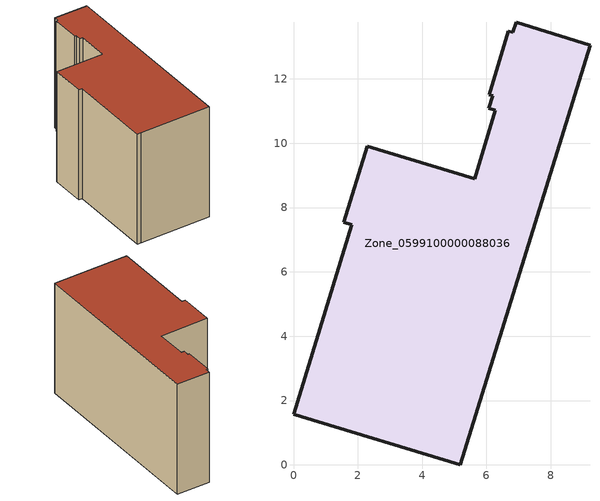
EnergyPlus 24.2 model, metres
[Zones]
Zone_0599100000088036
 floor ground (C_G): 1.82,7.46 1.56,7.54 2.3,9.9 5.64,8.9 6.28,11.03 6.07,11.09 6.2,11.48 6.09,11.52 6.68,13.49 6.82,13.45 6.92,13.77 9.22,13.05 5.18,0 0.26,1.49 0,1.58 z0
 wall outside (C_F): 6.28,11.03 5.64,8.9 2.3,9.9 1.56,7.54 1.82,7.46 0,1.58 0.26,1.49 5.18,0 9.22,13.05 6.92,13.77 6.82,13.45 6.68,13.49 6.09,11.52 6.2,11.48 6.07,11.09 6.28,11.03 z0:8.27
 roof outside (C_R): 6.68,13.49 6.09,11.52 6.2,11.48 6.07,11.09 6.28,11.03 5.64,8.9 2.3,9.9 1.56,7.54 1.82,7.46 0,1.58 0.26,1.49 5.18,0 9.22,13.05 6.92,13.77 6.82,13.45 z8.27
[BUILDING]
Pand.0599100000088036: North Axis=0; Terrain=City; Loads Convergence Tolerance Value=0.04; Temperature Convergence Tolerance Value=0.4; Solar Distribution=FullExterior; Maximum Number of Warmup Days=25; Minimum Number of Warmup Days=1
[Site:Location]
Rotterdam.The.Hague.AP_ZH_NLD Design_Conditions: Latitude=51.96; Longitude=4.45; Time Zone=1; Elevation=-4.5
[SITE:GROUNDTEMPERATURE:BUILDINGSURFACE]
18, 18, 18, 18, 18, 18, 18, 18, 18, 18, 18, 18
[MATERIAL] Thermal Absorptance=0.9; Solar Absorptance=0.7; Visible Absorptance=0.7
Name | Roughness | Thickness | Conductivity | Density | Specific Heat
G.TI.1975-1991 | MediumSmooth | 0.15 | 0.288461 | 540 | 1210
F.TI.1975-1991 | Rough | 0.3 | 0.230769 | 1920 | 840
R.TI.1975-1991 | MediumRough | 0.2 | 0.153846 | 1500 | 1000
[CONSTRUCTION]
C_G: G.TI.1975-1991
C_F: F.TI.1975-1991
C_R: R.TI.1975-1991
[ZONE]
Zone_0599100000088036: Type=1; Multiplier=1; Ceiling Height=Autocalculate; Volume=Autocalculate; Floor Area=autocalculate; Part of Total Floor Area=Yes
[ZONEINFILTRATION:DESIGNFLOWRATE]
Infil_Zone_0599100000088036: Zone or ZoneList or Space or SpaceList=Zone_0599100000088036; Schedule=AlwaysOn; Design Flow Rate Calculation Method=Flow/Area; Flow Rate per Floor Area=0.003; Constant Term Coefficient=1; Temperature Term Coefficient=0; Velocity Term Coefficient=0; Velocity Squared Term Coefficient=0
[HVACTEMPLATE:ZONE:IDEALLOADSAIRSYSTEM]
Zone_0599100000088036: Maximum Heating Supply Air Temperature=50; Minimum Cooling Supply Air Temperature=13; Maximum Heating Supply Air Humidity Ratio=0.0156; Minimum Cooling Supply Air Humidity Ratio=0.0077; Heating Limit=NoLimit; Cooling Limit=NoLimit; Dehumidification Control Type=ConstantSensibleHeatRatio; Cooling Sensible Heat Ratio=0.7; Dehumidification Setpoint=60; Humidification Control Type=None; Humidification Setpoint=30; Outdoor Air Method=None; Outdoor Air Flow Rate per Person=0.00944; Outdoor Air Flow Rate per Zone Floor Area=0; Outdoor Air Flow Rate per Zone=0; Demand Controlled Ventilation Type=None; Outdoor Air Economizer Type=NoEconomizer; Heat Recovery Type=None; Sensible Heat Recovery Effectiveness=0.7; Latent Heat Recovery Effectiveness=0.65
[ZONECONTROL:THERMOSTAT]
ThermostatControl_Zone_0599100000088036: Zone or ZoneList=Zone_0599100000088036; Control Type Schedule=DualSetpointControlType; Control 1=Thermostat_Zone_0599100000088036; Temperature Difference Between Cutout And Setpoint=0
[THERMOSTATSETPOINT:DUALSETPOINT]
Thermostat_Zone_0599100000088036: Heating Setpoint Temperature Schedule=HeatingSetpoint_Zone_0599100000088036; Cooling Setpoint Temperature Schedule=CoolingSetpoint_Zone_0599100000088036
[SCHEDULE:COMPACT]
HeatingSetpoint_Zone_0599100000088036: Through: 12/31, For: AllDays, Until: 24:00, 21
CoolingSetpoint_Zone_0599100000088036: Through: 12/31, For: AllDays, Until: 24:00, 24
DualSetpointControlType: Through: 12/31, For: AllDays, Until: 24:00, 4
AlwaysOn: Through: 12/31, For: AllDays, Until: 24:00, 1
